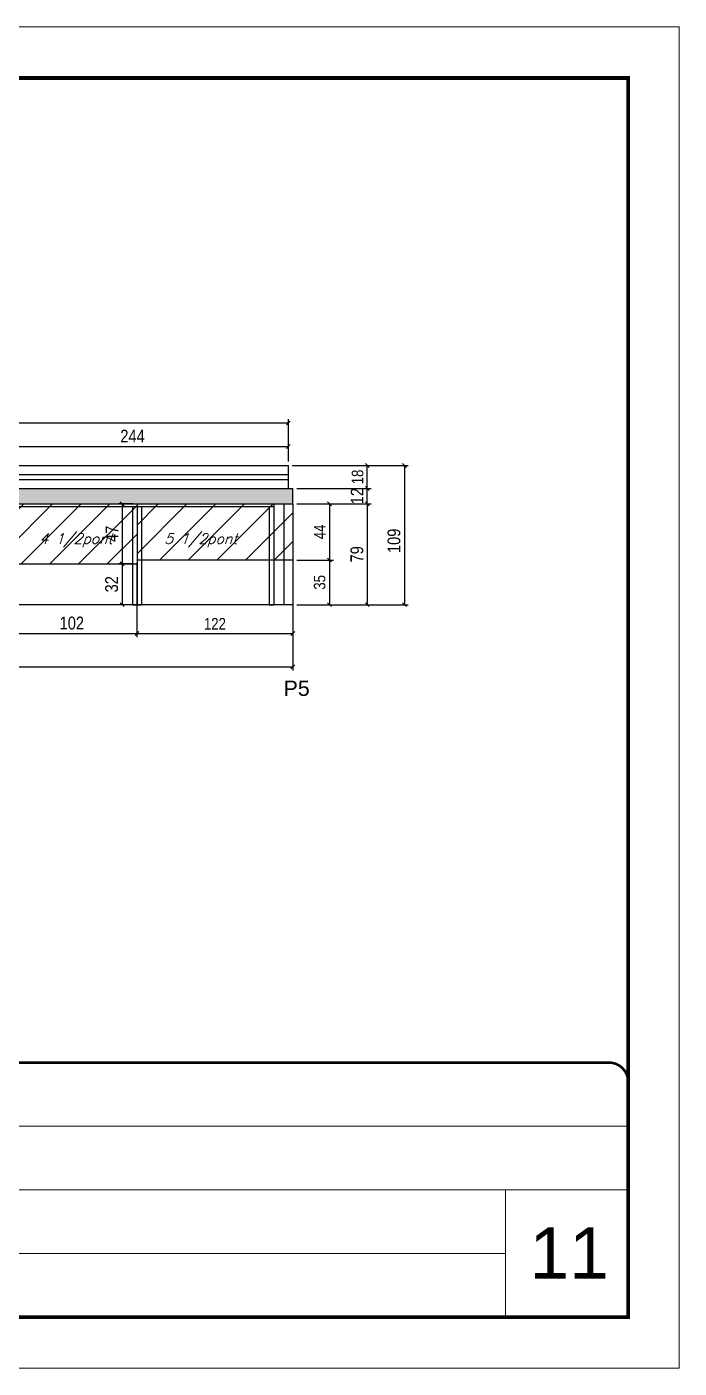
# Model space of a CAD drawing. Extents: x -10448 to -1189, y -11772 to 17235.
# Drawn here: x -6290 to -5780, y 13497 to 14547 of the extents above; entities that cross this region are included whole.
import ezdxf

# ---------------------------------------------------------------- set-up
doc = ezdxf.new("R2010")
doc.units = 0
doc.linetypes.add('CONTINUO', pattern=[0])
doc.linetypes.add('DASHED', pattern=[0.75, 0.5, -0.25])
for name, color, linetype in [('5', 5, 'Continuous'), ('COTA', 241, 'Continuous'), ('Painéis', 200, 'Continuous'), ('Reaproveitamento', 251, 'Continuous'), ('SARR_2.2x7', 40, 'Continuous'), ('SARR_3.5x7', 81, 'Continuous'), ('texto', 7, 'Continuous')]:
    doc.layers.add(name, color=color, linetype=linetype)
for name, color, linetype, lineweight in [('CARIMBO', 255, 'Continuous', 9), ('Folhas', 255, 'Continuous', 9), ('SARRAFO DE PRESSAO', 251, 'DASHED', 9)]:
    doc.layers.add(name, color=color, linetype=linetype, lineweight=lineweight)
doc.styles.add('ARIAL', font='arial.ttf')
doc.styles.add('COTA TECNICA', font='techl___.ttf', dxfattribs={"height": 10})
doc.styles.add('COTA TECNICA-50', font='techl___.ttf', dxfattribs={"height": 9})
doc.styles.add('Romans', font='romans.shx')
doc.styles.get("Standard").update_dxf_attribs({"font": 'arial.ttf'})
doc.dimstyles.new('COTA PAINEL-50', dxfattribs={"dimtxt": 9, "dimasz": 3, "dimexe": 3, "dimexo": 3, "dimgap": 3, "dimtad": 1, "dimdec": 1, "dimzin": 12, "dimdsep": 46, "dimtxsty": 'COTA TECNICA-50', "dimblk1": 'OBLIQUE', "dimblk2": 'OBLIQUE', "dimsah": 1, "dimcen": 0.9, "dimclrd": 4, "dimclre": 4, "dimclrt": 240, "dimadec": 1, "dimazin": 3, "dimtfac": 1, "dimtdec": 1, "dimtmove": 0, "dimatfit": 3, "dimfxl": 1, "dimtolj": 1, "dimtzin": 12, "dimarcsym": 0})
doc.dimstyles.new('PAINEL', dxfattribs={"dimtxt": 10, "dimasz": 3, "dimexe": 3, "dimexo": 3, "dimgap": 3, "dimtad": 1, "dimdec": 1, "dimzin": 12, "dimdsep": 46, "dimtxsty": 'COTA TECNICA', "dimblk1": 'OBLIQUE', "dimblk2": 'OBLIQUE', "dimsah": 1, "dimcen": 0.9, "dimclrd": 4, "dimclre": 4, "dimclrt": 240, "dimadec": 1, "dimazin": 3, "dimtfac": 1, "dimtdec": 1, "dimtmove": 0, "dimatfit": 3, "dimfxl": 1, "dimtolj": 1, "dimtzin": 12, "dimarcsym": 0})

# ---------------------------------------------------------------- blocks, each defined once
blk = doc.blocks.new('9999999999')
at = {"color": 30, "linetype": 'CONTINUO'}
for p, q in [((98564.6, 34379.6), (99584, 34379.6)), ((98564.6, 34329.8), (99488, 34329.8)), ((99584, 34329.8), (99488, 34329.8)), ((99488, 34329.8), (99488, 34230.2)), ((98564.6, 34280), (99488, 34280))]:
    blk.add_line(p, q, dxfattribs=at)
at = {"color": 30, "linetype": 'CONTINUO', "const_width": 2}
blk.add_lwpolyline([(99584, 34230.2), (99584, 34414.4, 0.414214), (99569, 34429.4), (98229, 34429.4, 0.414214), (98214, 34414.4), (98214, 34245.2, 0.414214), (98229, 34230.2), (99584, 34230.2)], format="xyb", dxfattribs=at)
at = {"layer": 'Folhas'}
blk.add_lwpolyline([(98139, 34190.2), (99624, 34190.2), (99624, 35240.2), (98139, 35240.2)], close=True, dxfattribs=at)
at = {"layer": 'Folhas', "color": 30, "const_width": 3}
blk.add_lwpolyline([(98214, 34230.2), (99584, 34230.2), (99584, 35200.2), (98214, 35200.2)], close=True, dxfattribs=at)
blk = doc.blocks.new('_Oblique')
at = {"color": 0, "linetype": 'ByBlock', "lineweight": -2}
blk.add_line((-0.5, -0.5), (0.5, 0.5), dxfattribs=at)
blk = doc.blocks.new('*D236')
at = {"layer": 'COTA', "color": 4, "linetype": 'ByBlock', "lineweight": -2, "transparency": 16777216}
for p, q in [((-6204.2, 14126.7), (-6204.2, 14069.2)), ((-6306.2, 14091.7), (-6306.2, 14069.2)), ((-6306.2, 14072.2), (-6204.2, 14072.2))]:
    blk.add_line(p, q, dxfattribs=at)
at = {"layer": 'Defpoints', "color": 0, "linetype": 'ByBlock', "transparency": 16777216}
for p in [(-6204.2, 14129.7), (-6306.2, 14094.7), (-6204.2, 14072.2)]:
    blk.add_point(p, dxfattribs=at)
at = {"layer": 'COTA', "color": 4, "linetype": 'ByBlock', "lineweight": -2, "transparency": 16777216, "xscale": 3, "yscale": 3, "zscale": 3, "rotation": 180}
blk.add_blockref('_Oblique', (-6306.2, 14072.2), dxfattribs=at)
at = {"layer": 'COTA', "color": 4, "linetype": 'ByBlock', "lineweight": -2, "transparency": 16777216, "xscale": 3, "yscale": 3, "zscale": 3}
blk.add_blockref('_Oblique', (-6204.2, 14072.2), dxfattribs=at)
at = {"layer": 'COTA', "color": 240, "linetype": 'ByBlock', "transparency": 16777216, "insert": (-6255.2, 14080.3), "char_height": 10, "attachment_point": 5, "style": 'COTA TECNICA'}
blk.add_mtext('\\A1;102', dxfattribs=at)
blk = doc.blocks.new('*D237')
at = {"layer": 'COTA', "color": 4, "linetype": 'ByBlock', "lineweight": -2, "transparency": 16777216}
for p, q in [((-6550.2, 14126.7), (-6550.2, 14043.1)), ((-6082.2, 14126.7), (-6082.2, 14043.1)), ((-6550.2, 14046.1), (-6082.2, 14046.1))]:
    blk.add_line(p, q, dxfattribs=at)
at = {"layer": 'Defpoints', "color": 0, "linetype": 'ByBlock', "transparency": 16777216}
for p in [(-6550.2, 14129.7), (-6082.2, 14129.7), (-6082.2, 14046.1)]:
    blk.add_point(p, dxfattribs=at)
at = {"layer": 'COTA', "color": 4, "linetype": 'ByBlock', "lineweight": -2, "transparency": 16777216, "xscale": 3, "yscale": 3, "zscale": 3, "rotation": 180}
blk.add_blockref('_Oblique', (-6550.2, 14046.1), dxfattribs=at)
at = {"layer": 'COTA', "color": 4, "linetype": 'ByBlock', "lineweight": -2, "transparency": 16777216, "xscale": 3, "yscale": 3, "zscale": 3}
blk.add_blockref('_Oblique', (-6082.2, 14046.1), dxfattribs=at)
at = {"layer": 'COTA', "color": 240, "linetype": 'ByBlock', "transparency": 16777216, "insert": (-6316.2, 14054.3), "char_height": 10, "attachment_point": 5, "style": 'COTA TECNICA'}
blk.add_mtext('\\A1;468', dxfattribs=at)
blk = doc.blocks.new('*D249')
at = {"layer": 'COTA', "color": 4, "linetype": 'ByBlock', "lineweight": -2, "transparency": 16777216}
for p, q in [((-6079.2, 14173.7), (-6020.9, 14173.7)), ((-6023.9, 14173.7), (-6023.9, 14094.7)), ((-6079.2, 14094.7), (-6020.9, 14094.7))]:
    blk.add_line(p, q, dxfattribs=at)
at = {"layer": 'Defpoints', "color": 0, "linetype": 'ByBlock', "transparency": 16777216}
for p in [(-6082.2, 14173.7), (-6082.2, 14094.7), (-6023.9, 14094.7)]:
    blk.add_point(p, dxfattribs=at)
at = {"layer": 'COTA', "color": 4, "linetype": 'ByBlock', "lineweight": -2, "transparency": 16777216, "xscale": 3, "yscale": 3, "zscale": 3}
for p, rotation in [((-6023.9, 14173.7), 90), ((-6023.9, 14094.7), 270)]:
    blk.add_blockref('_Oblique', p, dxfattribs=dict(at, rotation=rotation))
at = {"layer": 'COTA', "color": 240, "linetype": 'ByBlock', "transparency": 16777216, "insert": (-6032, 14134.2), "char_height": 10, "attachment_point": 5, "rotation": 90, "style": 'COTA TECNICA'}
blk.add_mtext('\\A1;79', dxfattribs=at)
blk = doc.blocks.new('*D238')
at = {"layer": 'COTA', "color": 4, "linetype": 'ByBlock', "lineweight": -2, "transparency": 16777216}
for p, q in [((-6079.2, 14185.7), (-6020.9, 14185.7)), ((-6023.9, 14173.7), (-6023.9, 14185.7)), ((-6079.2, 14173.7), (-6020.9, 14173.7))]:
    blk.add_line(p, q, dxfattribs=at)
at = {"layer": 'Defpoints', "color": 0, "linetype": 'ByBlock', "transparency": 16777216}
for p in [(-6082.2, 14185.7), (-6023.9, 14185.7), (-6082.2, 14173.7)]:
    blk.add_point(p, dxfattribs=at)
at = {"layer": 'COTA', "color": 4, "linetype": 'ByBlock', "lineweight": -2, "transparency": 16777216, "xscale": 3, "yscale": 3, "zscale": 3}
for p, rotation in [((-6023.9, 14185.7), 90), ((-6023.9, 14173.7), 270)]:
    blk.add_blockref('_Oblique', p, dxfattribs=dict(at, rotation=rotation))
at = {"layer": 'COTA', "color": 240, "linetype": 'ByBlock', "transparency": 16777216, "insert": (-6031.9, 14179.7), "char_height": 10, "attachment_point": 5, "rotation": 90, "style": 'COTA TECNICA'}
blk.add_mtext('\\A1;12', dxfattribs=at)
blk = doc.blocks.new('*D242')
at = {"layer": 'COTA', "color": 4, "linetype": 'ByBlock', "lineweight": -2, "transparency": 16777216}
for p, q in [((-6082.7, 14203.7), (-5991.8, 14203.7)), ((-5994.8, 14203.7), (-5994.8, 14094.7)), ((-6079.2, 14094.7), (-5991.8, 14094.7))]:
    blk.add_line(p, q, dxfattribs=at)
at = {"layer": 'Defpoints', "color": 0, "linetype": 'ByBlock', "transparency": 16777216}
for p in [(-6085.7, 14203.7), (-6082.2, 14094.7), (-5994.8, 14094.7)]:
    blk.add_point(p, dxfattribs=at)
at = {"layer": 'COTA', "color": 4, "linetype": 'ByBlock', "lineweight": -2, "transparency": 16777216, "xscale": 3, "yscale": 3, "zscale": 3}
for p, rotation in [((-5994.8, 14203.7), 90), ((-5994.8, 14094.7), 270)]:
    blk.add_blockref('_Oblique', p, dxfattribs=dict(at, rotation=rotation))
at = {"layer": 'COTA', "color": 240, "linetype": 'ByBlock', "transparency": 16777216, "insert": (-6003, 14144.7), "char_height": 10, "attachment_point": 5, "rotation": 90, "style": 'COTA TECNICA'}
blk.add_mtext('\\A1;109', dxfattribs=at)
blk = doc.blocks.new('*D253')
at = {"layer": 'COTA', "color": 4, "linetype": 'ByBlock', "lineweight": -2, "transparency": 16777216}
for p, q in [((-6079.2, 14173.7), (-6050.5, 14173.7)), ((-6053.5, 14173.7), (-6053.5, 14129.7)), ((-6079.2, 14129.7), (-6050.5, 14129.7))]:
    blk.add_line(p, q, dxfattribs=at)
at = {"layer": 'Defpoints', "color": 0, "linetype": 'ByBlock', "transparency": 16777216}
for p in [(-6082.2, 14173.7), (-6082.2, 14129.7), (-6053.5, 14129.7)]:
    blk.add_point(p, dxfattribs=at)
at = {"layer": 'COTA', "color": 4, "linetype": 'ByBlock', "lineweight": -2, "transparency": 16777216, "xscale": 3, "yscale": 3, "zscale": 3}
for p, rotation in [((-6053.5, 14173.7), 90), ((-6053.5, 14129.7), 270)]:
    blk.add_blockref('_Oblique', p, dxfattribs=dict(at, rotation=rotation))
at = {"layer": 'COTA', "color": 240, "linetype": 'ByBlock', "transparency": 16777216, "insert": (-6061.1, 14151.7), "char_height": 9, "attachment_point": 5, "rotation": 90, "style": 'COTA TECNICA-50'}
blk.add_mtext('\\A1;44', dxfattribs=at)
blk = doc.blocks.new('*D254')
at = {"layer": 'COTA', "color": 4, "linetype": 'ByBlock', "lineweight": -2, "transparency": 16777216}
for p, q in [((-6079.2, 14129.7), (-6050.5, 14129.7)), ((-6053.5, 14129.7), (-6053.5, 14094.7)), ((-6079.2, 14094.7), (-6050.5, 14094.7))]:
    blk.add_line(p, q, dxfattribs=at)
at = {"layer": 'Defpoints', "color": 0, "linetype": 'ByBlock', "transparency": 16777216}
for p in [(-6082.2, 14129.7), (-6082.2, 14094.7), (-6053.5, 14094.7)]:
    blk.add_point(p, dxfattribs=at)
at = {"layer": 'COTA', "color": 4, "linetype": 'ByBlock', "lineweight": -2, "transparency": 16777216, "xscale": 3, "yscale": 3, "zscale": 3}
for p, rotation in [((-6053.5, 14129.7), 90), ((-6053.5, 14094.7), 270)]:
    blk.add_blockref('_Oblique', p, dxfattribs=dict(at, rotation=rotation))
at = {"layer": 'COTA', "color": 240, "linetype": 'ByBlock', "transparency": 16777216, "insert": (-6061.2, 14112.2), "char_height": 9, "attachment_point": 5, "rotation": 90, "style": 'COTA TECNICA-50'}
blk.add_mtext('\\A1;35', dxfattribs=at)
blk = doc.blocks.new('*D255')
at = {"layer": 'COTA', "color": 4, "linetype": 'ByBlock', "lineweight": -2, "transparency": 16777216}
for p, q in [((-6082.7, 14203.7), (-6020.9, 14203.7)), ((-6023.9, 14185.7), (-6023.9, 14203.7)), ((-6079.2, 14185.7), (-6020.9, 14185.7))]:
    blk.add_line(p, q, dxfattribs=at)
at = {"layer": 'Defpoints', "color": 0, "linetype": 'ByBlock', "transparency": 16777216}
for p in [(-6085.7, 14203.7), (-6023.9, 14203.7), (-6082.2, 14185.7)]:
    blk.add_point(p, dxfattribs=at)
at = {"layer": 'COTA', "color": 4, "linetype": 'ByBlock', "lineweight": -2, "transparency": 16777216, "xscale": 3, "yscale": 3, "zscale": 3}
for p, rotation in [((-6023.9, 14203.7), 90), ((-6023.9, 14185.7), 270)]:
    blk.add_blockref('_Oblique', p, dxfattribs=dict(at, rotation=rotation))
at = {"layer": 'COTA', "color": 240, "linetype": 'ByBlock', "transparency": 16777216, "insert": (-6031.5, 14194.7), "char_height": 9, "attachment_point": 5, "rotation": 90, "style": 'COTA TECNICA-50'}
blk.add_mtext('\\A1;18', dxfattribs=at)
blk = doc.blocks.new('*D260')
at = {"layer": 'COTA', "color": 4, "linetype": 'ByBlock', "lineweight": -2, "transparency": 16777216}
for p, q in [((-6204.2, 14091.7), (-6204.2, 14069.2)), ((-6082.2, 14091.7), (-6082.2, 14069.2)), ((-6204.2, 14072.2), (-6082.2, 14072.2))]:
    blk.add_line(p, q, dxfattribs=at)
at = {"layer": 'Defpoints', "color": 0, "linetype": 'ByBlock', "transparency": 16777216}
for p in [(-6204.2, 14094.7), (-6082.2, 14094.7), (-6082.2, 14072.2)]:
    blk.add_point(p, dxfattribs=at)
at = {"layer": 'COTA', "color": 4, "linetype": 'ByBlock', "lineweight": -2, "transparency": 16777216, "xscale": 3, "yscale": 3, "zscale": 3, "rotation": 180}
blk.add_blockref('_Oblique', (-6204.2, 14072.2), dxfattribs=at)
at = {"layer": 'COTA', "color": 4, "linetype": 'ByBlock', "lineweight": -2, "transparency": 16777216, "xscale": 3, "yscale": 3, "zscale": 3}
blk.add_blockref('_Oblique', (-6082.2, 14072.2), dxfattribs=at)
at = {"layer": 'COTA', "color": 240, "linetype": 'ByBlock', "transparency": 16777216, "insert": (-6143.2, 14079.8), "char_height": 9, "attachment_point": 5, "style": 'COTA TECNICA-50'}
blk.add_mtext('\\A1;122', dxfattribs=at)
blk = doc.blocks.new('*D270')
at = {"layer": 'COTA', "color": 4, "lineweight": -2, "transparency": 16777216}
for p, q in [((-6329.7, 14206.7), (-6329.7, 14221.6)), ((-6329.7, 14218.6), (-6085.7, 14218.6)), ((-6085.7, 14206.7), (-6085.7, 14221.6))]:
    blk.add_line(p, q, dxfattribs=at)
at = {"layer": 'Defpoints', "color": 0, "transparency": 16777216}
for p in [(-6085.7, 14218.6), (-6329.7, 14203.7), (-6085.7, 14203.7)]:
    blk.add_point(p, dxfattribs=at)
at = {"layer": 'COTA', "color": 4, "lineweight": -2, "transparency": 16777216, "xscale": 3, "yscale": 3, "zscale": 3, "rotation": 180}
blk.add_blockref('_Oblique', (-6329.7, 14218.6), dxfattribs=at)
at = {"layer": 'COTA', "color": 4, "lineweight": -2, "transparency": 16777216, "xscale": 3, "yscale": 3, "zscale": 3}
blk.add_blockref('_Oblique', (-6085.7, 14218.6), dxfattribs=at)
at = {"layer": 'COTA', "color": 240, "transparency": 16777216, "insert": (-6207.7, 14226.7), "char_height": 10, "attachment_point": 5, "style": 'COTA TECNICA'}
blk.add_mtext('\\A1;244', dxfattribs=at)
blk = doc.blocks.new('*D271')
at = {"layer": 'COTA', "color": 4, "lineweight": -2, "transparency": 16777216}
for p, q in [((-6210.7, 14126.7), (-6218.8, 14126.7)), ((-6215.8, 14126.7), (-6215.8, 14094.7)), ((-6210.7, 14094.7), (-6218.8, 14094.7))]:
    blk.add_line(p, q, dxfattribs=at)
at = {"layer": 'Defpoints', "color": 0, "transparency": 16777216}
for p in [(-6207.7, 14126.7), (-6215.8, 14094.7), (-6207.7, 14094.7)]:
    blk.add_point(p, dxfattribs=at)
at = {"layer": 'COTA', "color": 4, "lineweight": -2, "transparency": 16777216, "xscale": 3, "yscale": 3, "zscale": 3}
for p, rotation in [((-6215.8, 14126.7), 90), ((-6215.8, 14094.7), 270)]:
    blk.add_blockref('_Oblique', p, dxfattribs=dict(at, rotation=rotation))
at = {"layer": 'COTA', "color": 240, "transparency": 16777216, "insert": (-6224, 14110.7), "char_height": 10, "attachment_point": 5, "rotation": 90, "style": 'COTA TECNICA'}
blk.add_mtext('\\A1;32', dxfattribs=at)
blk = doc.blocks.new('*D273')
at = {"layer": 'COTA', "color": 4, "lineweight": -2, "transparency": 16777216}
for p, q in [((-6207.2, 14173.7), (-6218.8, 14173.7)), ((-6215.8, 14173.7), (-6215.8, 14126.7)), ((-6207.2, 14126.7), (-6218.8, 14126.7))]:
    blk.add_line(p, q, dxfattribs=at)
at = {"layer": 'Defpoints', "color": 0, "transparency": 16777216}
for p in [(-6204.2, 14173.7), (-6215.8, 14126.7), (-6204.2, 14126.7)]:
    blk.add_point(p, dxfattribs=at)
at = {"layer": 'COTA', "color": 4, "lineweight": -2, "transparency": 16777216, "xscale": 3, "yscale": 3, "zscale": 3}
for p, rotation in [((-6215.8, 14173.7), 90), ((-6215.8, 14126.7), 270)]:
    blk.add_blockref('_Oblique', p, dxfattribs=dict(at, rotation=rotation))
at = {"layer": 'COTA', "color": 240, "transparency": 16777216, "insert": (-6223.8, 14150.2), "char_height": 10, "attachment_point": 5, "rotation": 90, "style": 'COTA TECNICA'}
blk.add_mtext('\\A1;47', dxfattribs=at)
blk = doc.blocks.new('*D274')
at = {"layer": 'COTA', "color": 4, "lineweight": -2, "transparency": 16777216}
for p, q in [((-7061.7, 14206.7), (-7061.7, 14240)), ((-6085.7, 14206.7), (-6085.7, 14240)), ((-7061.7, 14237), (-6085.7, 14237))]:
    blk.add_line(p, q, dxfattribs=at)
at = {"layer": 'Defpoints', "color": 0, "transparency": 16777216}
for p in [(-6085.7, 14237), (-7061.7, 14203.7), (-6085.7, 14203.7)]:
    blk.add_point(p, dxfattribs=at)
at = {"layer": 'COTA', "color": 4, "lineweight": -2, "transparency": 16777216, "xscale": 3, "yscale": 3, "zscale": 3, "rotation": 180}
blk.add_blockref('_Oblique', (-7061.7, 14237), dxfattribs=at)
at = {"layer": 'COTA', "color": 4, "lineweight": -2, "transparency": 16777216, "xscale": 3, "yscale": 3, "zscale": 3}
blk.add_blockref('_Oblique', (-6085.7, 14237), dxfattribs=at)
at = {"layer": 'COTA', "color": 240, "transparency": 16777216, "insert": (-6573.7, 14245.2), "char_height": 10, "attachment_point": 5, "style": 'COTA TECNICA'}
blk.add_mtext('\\A1;976', dxfattribs=at)

msp = doc.modelspace()

# ---------------------------------------------------------------- hatches: boundary and pattern name
at = {"layer": 'COTA', "linetype": 'ByBlock'}
h = msp.add_hatch(dxfattribs=at)
h.set_pattern_fill('AR-CONC', color=256, scale=0.03)
h.paths.add_polyline_path([(-6550.17, 14173.68), (-6082.17, 14173.68), (-6082.17, 14185.68), (-6085.67, 14185.68), (-6593.17, 14185.68), (-7042.67, 14185.68), (-7042.67, 14173.68), (-6574.17, 14173.68), (-6574.17, 14094.68), (-6550.17, 14094.68)])
at = {"layer": 'Reaproveitamento', "linetype": 'ByBlock'}
h = msp.add_hatch(dxfattribs=at)
h.set_pattern_fill('ANSI31', color=256, scale=5)
h.set_pattern_definition([(45, (0, 13.884), (-11.22532, 11.22532), [])])
h.paths.add_polyline_path([(-6204.17, 14126.68), (-6204.17, 14173.68), (-6306.17, 14173.68), (-6306.17, 14126.68)])
h = msp.add_hatch(dxfattribs=at)
h.set_pattern_fill('ANSI31', color=256, scale=5)
h.set_pattern_definition([(45, (-141033.783, -5747.768), (-11.2253202, 11.2253202), [])])
h.paths.add_polyline_path([(-6204.17, 14173.68), (-6204.17, 14129.68), (-6082.17, 14129.68), (-6082.17, 14173.68)])

# ---------------------------------------------------------------- linework, layer by layer
at = {"layer": 'COTA', "linetype": 'ByBlock'}
for p in [(-6085.67, 14185.68), (-6082.17, 14173.68)]:
    msp.add_line(p, (-6082.17, 14185.68), dxfattribs=at)
at = {"layer": 'Painéis'}
for p, q in [((-7061.67, 14203.68), (-6085.67, 14203.68)), ((-6593.17, 14185.68), (-6085.67, 14185.68)), ((-6550.17, 14173.68), (-6082.17, 14173.68)), ((-6550.17, 14173.68), (-6082.17, 14173.68)), ((-6204.17, 14173.68), (-6204.17, 14094.68)), ((-6082.17, 14173.68), (-6082.17, 14094.68)), ((-6306.17, 14126.68), (-6204.17, 14126.68)), ((-6082.17, 14129.68), (-6204.17, 14129.68)), ((-6082.17, 14094.68), (-6550.17, 14094.68))]:
    msp.add_line(p, q, dxfattribs=at)
at = {"layer": 'Painéis', "linetype": 'ByBlock'}
msp.add_line((-6085.67, 14185.68), (-6085.67, 14203.68), dxfattribs=at)
at = {"layer": 'SARR_2.2x7', "linetype": 'Continuous'}
for p, q in [((-6329.67, 14196.68), (-6085.67, 14196.68)), ((-6329.67, 14192.68), (-6085.67, 14192.68)), ((-6306.17, 14171.48), (-6204.17, 14171.48)), ((-6204.17, 14171.48), (-6097.17, 14171.48)), ((-6089.17, 14173.68), (-6089.17, 14129.68)), ((-6089.17, 14129.68), (-6089.17, 14094.68))]:
    msp.add_line(p, q, dxfattribs=at)
at = {"layer": 'SARR_3.5x7'}
for p, q in [((-6207.67, 14171.48), (-6207.67, 14094.68)), ((-6200.67, 14171.48), (-6200.67, 14094.68)), ((-6100.67, 14171.48), (-6100.67, 14094.68)), ((-6097.17, 14173.68), (-6097.17, 14094.68)), ((-6207.67, 14094.68), (-6204.17, 14094.68)), ((-6204.17, 14094.68), (-6200.67, 14094.68)), ((-6100.67, 14094.68), (-6097.17, 14094.68))]:
    msp.add_line(p, q, dxfattribs=at)

# ---------------------------------------------------------------- block references
at = {"layer": 'SARRAFO DE PRESSAO', "color": 6, "linetype": 'ByBlock'}
msp.add_blockref('9999999999', (-105403.76, -20693.13), dxfattribs=at)

# ---------------------------------------------------------------- texts
at = {"layer": '5', "linetype": 'Continuous'}
msp.add_text('P5', height=12, rotation=0.00004, dxfattribs=at).set_placement((-6089.46, 14023.31))
at = {"layer": 'CARIMBO', "style": 'ARIAL'}
msp.add_text('11', height=40, dxfattribs=at).set_placement((-5896.92, 13567.22))
at = {"layer": 'texto', "color": 2, "char_height": 8, "attachment_point": 5, "style": 'Romans'}
for s, insert in [('{\\Q19;\\C256;4 1/2pont}', (-6251.94, 14145.15)), ('{\\Q19;\\C256;5 1/2pont}', (-6154.24, 14145.15))]:
    msp.add_mtext(s, dxfattribs=dict(at, insert=insert))

# ---------------------------------------------------------------- dimensions: what is measured, and where the dimension line sits
at = {"layer": 'COTA'}
dim = msp.add_linear_dim(base=(-6085.67, 14237.05), p1=(-7061.67, 14203.68), p2=(-6085.67, 14203.68), dimstyle='PAINEL', dxfattribs=at)
dim.commit()
dim.dimension.update_dxf_attribs({"geometry": '*D274', "text_midpoint": (-6573.67, 14245.18)})
dim = msp.add_linear_dim(base=(-6085.67, 14218.61), p1=(-6329.67, 14203.68), p2=(-6085.67, 14203.68), dimstyle='PAINEL', override={"dimtmove": 1}, dxfattribs=at)
dim.commit()
dim.dimension.update_dxf_attribs({"geometry": '*D270', "text_midpoint": (-6207.67, 14226.68)})
at = {"layer": 'COTA', "linetype": 'ByBlock'}
for base, p1, p2, picture, middle in [((-5994.84, 14094.68), (-6085.67, 14203.68), (-6082.17, 14094.68), '*D242', (-5994.84, 14144.68)), ((-6023.87, 14185.68), (-6082.17, 14173.68), (-6082.17, 14185.68), '*D238', (-6023.87, 14179.68))]:
    dim = msp.add_linear_dim(base=base, p1=p1, p2=p2, angle=90, dimstyle='PAINEL', dxfattribs=at)
    dim.commit()
    dim.dimension.update_dxf_attribs({"geometry": picture, "text_midpoint": middle, "dimtype": 160})
for base, p1, p2, dimstyle, picture, middle in [((-6023.87, 14203.68), (-6082.17, 14185.68), (-6085.67, 14203.68), 'COTA PAINEL-50', '*D255', (-6031.46, 14194.68)), ((-6023.87, 14094.68), (-6082.17, 14173.68), (-6082.17, 14094.68), 'PAINEL', '*D249', (-6031.97, 14134.18)), ((-6053.51, 14129.68), (-6082.17, 14173.68), (-6082.17, 14129.68), 'COTA PAINEL-50', '*D253', (-6061.08, 14151.68))]:
    dim = msp.add_linear_dim(base=base, p1=p1, p2=p2, angle=90, dimstyle=dimstyle, dxfattribs=at)
    dim.commit()
    dim.dimension.update_dxf_attribs({"geometry": picture, "text_midpoint": middle})
at = {"layer": 'COTA'}
for base, p1, p2, picture, middle in [((-6215.77, 14126.68), (-6204.17, 14173.68), (-6204.17, 14126.68), '*D273', (-6223.84, 14150.18)), ((-6215.77, 14094.68), (-6207.67, 14126.68), (-6207.67, 14094.68), '*D271', (-6223.99, 14110.68))]:
    dim = msp.add_linear_dim(base=base, p1=p1, p2=p2, angle=90, dimstyle='PAINEL', dxfattribs=at)
    dim.commit()
    dim.dimension.update_dxf_attribs({"geometry": picture, "text_midpoint": middle})
at = {"layer": 'COTA', "linetype": 'ByBlock'}
for base, p1, p2, dimstyle, picture, middle in [((-6082.17, 14046.13), (-6550.17, 14129.68), (-6082.17, 14129.68), 'PAINEL', '*D237', (-6316.17, 14054.25)), ((-6082.17, 14072.24), (-6204.17, 14094.68), (-6082.17, 14094.68), 'COTA PAINEL-50', '*D260', (-6143.17, 14079.8))]:
    dim = msp.add_linear_dim(base=base, p1=p1, p2=p2, dimstyle=dimstyle, dxfattribs=at)
    dim.commit()
    dim.dimension.update_dxf_attribs({"geometry": picture, "text_midpoint": middle})
dim = msp.add_linear_dim(base=(-6204.17, 14072.24), p1=(-6306.17, 14094.68), p2=(-6204.17, 14129.68), dimstyle='PAINEL', override={"dimtmove": 1}, dxfattribs=at)
dim.commit()
dim.dimension.update_dxf_attribs({"geometry": '*D236', "text_midpoint": (-6255.17, 14080.35)})
dim = msp.add_linear_dim(base=(-6053.51, 14094.68), p1=(-6082.17, 14129.68), p2=(-6082.17, 14094.68), angle=90, dimstyle='COTA PAINEL-50', override={"dimtmove": 1}, dxfattribs=at)
dim.commit()
dim.dimension.update_dxf_attribs({"geometry": '*D254', "text_midpoint": (-6053.51, 14112.18), "dimtype": 160})

doc.saveas('drawing.dxf')
